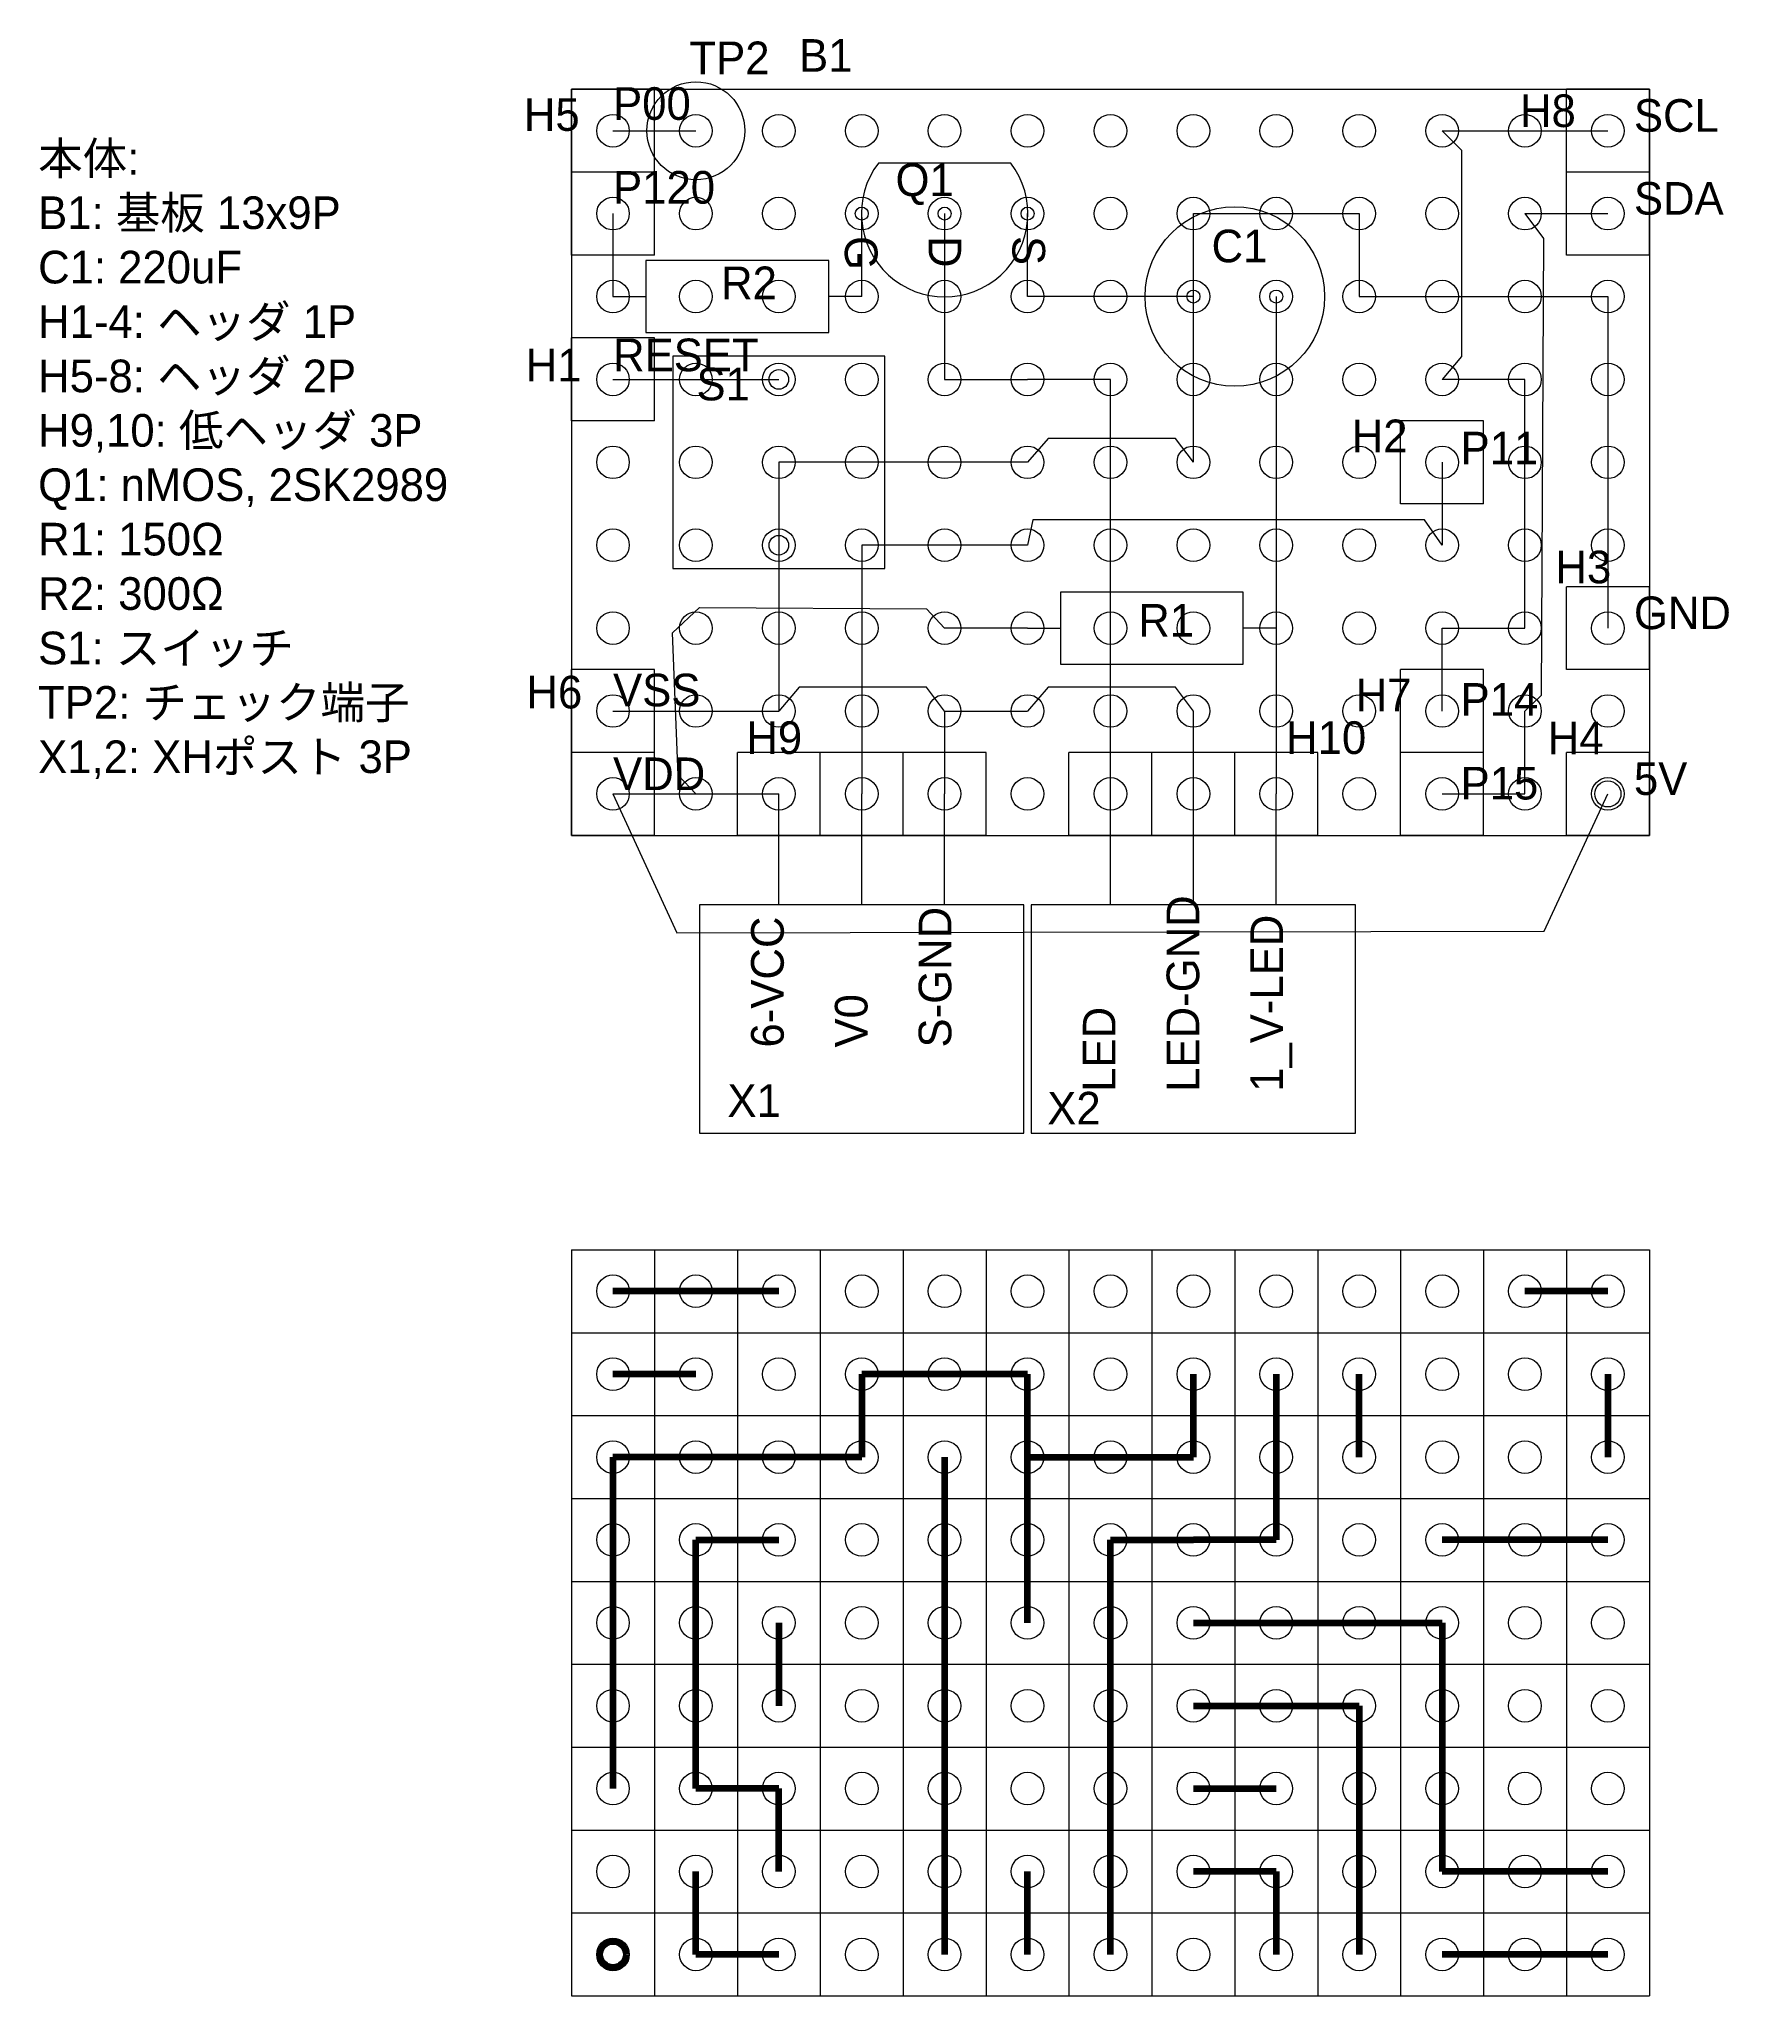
# Model space of a CAD drawing. Extents: x -32.8 to 18.9, y -47 to 13.
import ezdxf

# ---------------------------------------------------------------- set-up
doc = ezdxf.new("R2010")
doc.units = 0
doc.layers.get('0').update_dxf_attribs({"linetype": 'CONTINUOUS', "lineweight": 9})
for name, color, linetype, lineweight in [('0_GND', 7, 'CONTINUOUS', 15), ('5V line', 1, 'CONTINUOUS', 15), ('condenser', 5, 'CONTINUOUS', 15)]:
    doc.layers.add(name, color=color, linetype=linetype, lineweight=lineweight)
for name, color, linetype, lineweight, true_color in [('0_wire', 92, 'CONTINUOUS', 15, 0x00c800), ('micon', 216, 'CONTINUOUS', 15, 0x800080), ('resister', 134, 'CONTINUOUS', 15, 0x00b1b1), ('socket_header', 56, 'CONTINUOUS', 15, 0x808000), ('switch', 136, 'CONTINUOUS', 15, 0x008080), ('terminal', 16, 'CONTINUOUS', 15, 0x800000), ('universal_board', 253, 'CONTINUOUS', 15, 0xa0a0a4)]:
    doc.layers.add(name, color=color, linetype=linetype, lineweight=lineweight, true_color=true_color)
doc.styles.add('kst32b', font='kst32b')
doc.styles.add('unicode', font='unicode')

msp = doc.modelspace()

# ---------------------------------------------------------------- linework, layer by layer
at = {"layer": '0_GND'}
for p, q in [((-2.54, 5.08), (-2.54, 7.62)), ((2.54, 5.08), (2.54, 7.62)), ((2.54, 7.62), (7.62, 7.62)), ((7.62, 7.62), (7.62, 5.08)), ((2.54, 5.08), (-2.54, 5.08)), ((2.54, 0), (2.54, 5.08)), ((7.62, 5.08), (15.24, 5.08)), ((15.24, 5.08), (15.24, -5.08)), ((-10.16, 0), (-10.16, -2.54)), ((-2.54, 0), (-10.16, 0)), ((-10.16, -2.54), (-10.16, -7.62)), ((-15.24, -7.62), (-12.7, -7.62)), ((-12.7, -7.62), (-10.16, -7.62)), ((-5.08, -7.62), (-5.08, -10.16)), ((-5.08, -7.62), (-2.54, -7.62)), ((2.54, -10.16), (2.54, -7.62))]:
    msp.add_line(p, q, dxfattribs=at)
at = {"layer": '0_GND', "lineweight": 200}
for p, q in [((-2.54, -27.94), (-7.62, -27.94)), ((-7.62, -27.94), (-7.62, -30.48)), ((-2.54, -30.48), (-2.54, -27.94)), ((2.54, -30.48), (2.54, -27.94)), ((-7.62, -30.48), (-15.24, -30.48)), ((-15.24, -30.48), (-15.24, -40.64)), ((-2.54, -35.56), (-2.54, -30.48)), ((-2.54, -30.48), (2.54, -30.48)), ((2.54, -35.56), (10.16, -35.56)), ((10.16, -35.56), (10.16, -38.1)), ((10.16, -38.1), (10.16, -43.18)), ((-2.54, -45.72), (-2.54, -43.18)), ((5.08, -43.18), (2.54, -43.18)), ((5.08, -43.18), (5.08, -45.72)), ((12.7, -43.18), (10.16, -43.18)), ((15.24, -43.18), (12.7, -43.18))]:
    msp.add_line(p, q, dxfattribs=at)
at = {"layer": '0_wire'}
for p, q in [((-15.24, 10.16), (-12.7, 10.16)), ((10.16, 10.16), (12.7, 10.16)), ((12.7, 10.16), (15.24, 10.16)), ((-15.24, 7.62), (-15.24, 5.08)), ((-7.62, 5.08), (-7.62, 7.62)), ((-5.08, 7.62), (-5.08, 2.54)), ((12.7, 7.62), (15.24, 7.62)), ((5.08, 5.08), (5.08, -5.08)), ((-15.24, 2.54), (-10.16, 2.54)), ((-5.08, 2.54), (-2.54, 2.54)), ((0, 2.54), (-2.54, 2.54)), ((0, -5.08), (0, 2.54)), ((12.7, 2.54), (10.16, 2.54)), ((12.7, -5.08), (12.7, 2.54)), ((-5.08, -2.54), (-7.62, -2.54)), ((-7.62, -2.54), (-7.62, -10.16)), ((-2.54, -2.54), (-5.08, -2.54)), ((0, -10.16), (0, -5.08)), ((5.08, -5.08), (5.08, -10.16)), ((10.16, -7.62), (10.16, -5.08)), ((10.16, -5.08), (12.7, -5.08)), ((12.7, -10.16), (12.7, -7.62)), ((10.16, -10.16), (12.7, -10.16))]:
    msp.add_line(p, q, dxfattribs=at)
at = {"layer": '0_wire', "lineweight": 200}
for p, q in [((-12.7, -25.4), (-15.24, -25.4)), ((-10.16, -25.4), (-12.7, -25.4)), ((15.24, -25.4), (12.7, -25.4)), ((-12.7, -27.94), (-15.24, -27.94)), ((5.08, -27.94), (5.08, -33.02)), ((7.62, -30.48), (7.62, -27.94)), ((15.24, -27.94), (15.24, -30.48)), ((-5.08, -30.48), (-5.08, -40.64)), ((-12.7, -33.02), (-10.16, -33.02)), ((-12.7, -40.64), (-12.7, -33.02)), ((0, -40.64), (0, -33.02)), ((0, -33.02), (2.54, -33.02)), ((5.08, -33.02), (2.54, -33.02)), ((15.24, -33.02), (10.16, -33.02)), ((2.54, -38.1), (5.08, -38.1)), ((5.08, -38.1), (7.62, -38.1)), ((7.62, -38.1), (7.62, -45.72)), ((-10.16, -40.64), (-12.7, -40.64)), ((-10.16, -43.18), (-10.16, -40.64)), ((-5.08, -40.64), (-5.08, -45.72)), ((0, -45.72), (0, -40.64)), ((-12.7, -45.72), (-12.7, -43.18)), ((-10.16, -45.72), (-12.7, -45.72))]:
    msp.add_line(p, q, dxfattribs=at)
at = {"layer": '0_wire'}
msp.add_lwpolyline([(10.16, 0), (10.16, -2.54)], dxfattribs=at)
at = {"layer": '0_wire', "lineweight": 200}
msp.add_lwpolyline([(-10.16, -35.56), (-10.16, -38.1)], dxfattribs=at)
at = {"layer": '5V line'}
for p, q in [((-2.54, -5.08), (-5.08, -5.08)), ((-15.24, -10.16), (-10.16, -10.16))]:
    msp.add_line(p, q, dxfattribs=at)
at = {"layer": '5V line', "lineweight": 200}
for p, q in [((2.54, -40.64), (5.08, -40.64)), ((15.24, -45.72), (10.16, -45.72))]:
    msp.add_line(p, q, dxfattribs=at)
at = {"layer": '5V line'}
msp.add_circle((15.24, -10.16), 0.4, dxfattribs=at)
at = {"layer": '5V line', "lineweight": 200}
msp.add_circle((-15.24, -45.72), 0.4, dxfattribs=at)
at = {"layer": 'condenser'}
for centre, radius in [((3.81, 5.08), 2.75), ((2.54, 5.08), 0.2), ((5.08, 5.08), 0.2)]:
    msp.add_circle(centre, radius, dxfattribs=at)
at = {"layer": 'micon'}
msp.add_line((-3.055, 9.17), (-7.105, 9.17), dxfattribs=at)
for centre in [(-7.62, 7.62), (-5.08, 7.62), (-2.54, 7.62)]:
    msp.add_circle(centre, 0.2, dxfattribs=at)
msp.add_arc((-5.08, 7.62), 2.55, 142.566, 37.43371, dxfattribs=at)
at = {"layer": 'resister'}
for p, q in [((-8.63, 6.18), (-14.23, 6.18)), ((-14.23, 6.18), (-14.23, 3.98)), ((-8.63, 3.98), (-8.63, 6.18)), ((-15.24, 5.08), (-14.23, 5.08)), ((-7.62, 5.08), (-8.63, 5.08)), ((-14.23, 3.98), (-8.63, 3.98)), ((4.07, -3.98), (-1.53, -3.98)), ((-1.53, -3.98), (-1.53, -6.18)), ((4.07, -6.18), (4.07, -3.98)), ((-2.54, -5.08), (-1.53, -5.08)), ((5.08, -5.08), (4.07, -5.08)), ((-1.53, -6.18), (4.07, -6.18))]:
    msp.add_line(p, q, dxfattribs=at)
for points in [[(10.16, 10.16), (10.757, 9.562), (10.757, 3.247), (10.16, 2.54)], [(12.7, 7.62), (13.263, 6.856), (13.196, -7.145), (12.7, -7.62)], [(2.54, 0), (1.989, 0.735), (-1.912, 0.735), (-2.54, 0)], [(10.16, -2.54), (9.621, -1.765), (-2.375, -1.765), (-2.54, -2.54)], [(-12.7, -10.16), (-13.241, -9.584), (-13.414, -5.221), (-12.593, -4.444), (-5.639, -4.487), (-5.08, -5.08)], [(-5.08, -7.62), (-5.631, -6.885), (-9.532, -6.885), (-10.16, -7.62)], [(2.54, -7.62), (1.989, -6.885), (-1.912, -6.885), (-2.54, -7.62)], [(-15.24, -10.16), (-13.282, -14.414), (13.288, -14.365), (15.24, -10.16)]]:
    msp.add_lwpolyline(points, dxfattribs=at)
at = {"layer": 'socket_header'}
for p, q in [((-16.51, 8.89), (-16.51, 11.43)), ((-13.97, 11.43), (-16.51, 11.43)), ((-13.97, 8.89), (-13.97, 11.43)), ((13.97, 8.89), (13.97, 11.43)), ((16.51, 11.43), (13.97, 11.43)), ((16.51, 8.89), (16.51, 11.43)), ((-16.51, 6.35), (-16.51, 8.89)), ((-13.97, 8.89), (-16.51, 8.89)), ((-13.97, 8.89), (-16.51, 8.89)), ((-13.97, 6.35), (-13.97, 8.89)), ((13.97, 6.35), (13.97, 8.89)), ((16.51, 8.89), (13.97, 8.89)), ((16.51, 8.89), (13.97, 8.89)), ((16.51, 6.35), (16.51, 8.89)), ((-13.97, 6.35), (-16.51, 6.35)), ((16.51, 6.35), (13.97, 6.35)), ((-16.51, 1.27), (-16.51, 3.81)), ((-13.97, 3.81), (-16.51, 3.81)), ((-13.97, 1.27), (-13.97, 3.81)), ((-13.97, 1.27), (-16.51, 1.27)), ((8.89, -1.27), (8.89, 1.27)), ((11.43, 1.27), (8.89, 1.27)), ((11.43, -1.27), (11.43, 1.27)), ((11.43, -1.27), (8.89, -1.27)), ((13.97, -6.35), (13.97, -3.81)), ((16.51, -3.81), (13.97, -3.81)), ((16.51, -6.35), (16.51, -3.81)), ((-16.51, -8.89), (-16.51, -6.35)), ((-13.97, -6.35), (-16.51, -6.35)), ((-13.97, -8.89), (-13.97, -6.35)), ((8.89, -8.89), (8.89, -6.35)), ((11.43, -6.35), (8.89, -6.35)), ((11.43, -8.89), (11.43, -6.35)), ((16.51, -6.35), (13.97, -6.35)), ((-16.51, -11.43), (-16.51, -8.89)), ((-13.97, -8.89), (-16.51, -8.89)), ((-13.97, -8.89), (-16.51, -8.89)), ((-13.97, -11.43), (-13.97, -8.89)), ((-11.43, -11.43), (-11.43, -8.89)), ((-8.89, -8.89), (-11.43, -8.89)), ((-8.89, -11.43), (-8.89, -8.89)), ((-8.89, -11.43), (-8.89, -8.89)), ((-6.35, -8.89), (-8.89, -8.89)), ((-6.35, -11.43), (-6.35, -8.89)), ((-6.35, -11.43), (-6.35, -8.89)), ((-3.81, -8.89), (-6.35, -8.89)), ((-3.81, -11.43), (-3.81, -8.89)), ((-1.27, -11.43), (-1.27, -8.89)), ((1.27, -8.89), (-1.27, -8.89)), ((1.27, -11.43), (1.27, -8.89)), ((1.27, -11.43), (1.27, -8.89)), ((3.81, -8.89), (1.27, -8.89)), ((3.81, -11.43), (3.81, -8.89)), ((3.81, -11.43), (3.81, -8.89)), ((6.35, -8.89), (3.81, -8.89)), ((6.35, -11.43), (6.35, -8.89)), ((8.89, -11.43), (8.89, -8.89)), ((11.43, -8.89), (8.89, -8.89)), ((11.43, -8.89), (8.89, -8.89)), ((11.43, -11.43), (11.43, -8.89)), ((13.97, -11.43), (13.97, -8.89)), ((16.51, -8.89), (13.97, -8.89)), ((16.51, -11.43), (16.51, -8.89)), ((-13.97, -11.43), (-16.51, -11.43)), ((-8.89, -11.43), (-11.43, -11.43)), ((-6.35, -11.43), (-8.89, -11.43)), ((-3.81, -11.43), (-6.35, -11.43)), ((1.27, -11.43), (-1.27, -11.43)), ((3.81, -11.43), (1.27, -11.43)), ((6.35, -11.43), (3.81, -11.43)), ((11.43, -11.43), (8.89, -11.43)), ((16.51, -11.43), (13.97, -11.43))]:
    msp.add_line(p, q, dxfattribs=at)
at = {"layer": 'switch'}
for p, q in [((-6.91, 3.25), (-13.41, 3.25)), ((-13.41, 3.25), (-13.41, -3.25)), ((-6.91, -3.25), (-6.91, 3.25)), ((-13.41, -3.25), (-6.91, -3.25))]:
    msp.add_line(p, q, dxfattribs=at)
for centre in [(-10.16, 2.54), (-10.16, -2.54)]:
    msp.add_circle(centre, 0.3, dxfattribs=at)
at = {"layer": 'terminal'}
for p, q in [((-10.16, -13.56), (-10.16, -10.16)), ((-7.62, -13.56), (-7.62, -10.16)), ((-5.08, -13.56), (-5.08, -10.16)), ((0, -13.56), (0, -10.16)), ((2.54, -13.56), (2.54, -10.16)), ((5.08, -13.56), (5.08, -10.16)), ((-12.59, -13.56), (-12.59, -20.56)), ((-2.65, -13.56), (-12.59, -13.56)), ((-2.65, -20.56), (-2.65, -13.56)), ((-2.43, -13.56), (-2.43, -20.56)), ((7.51, -13.56), (-2.43, -13.56)), ((7.51, -20.56), (7.51, -13.56)), ((-12.59, -20.56), (-2.65, -20.56)), ((-2.43, -20.56), (7.51, -20.56))]:
    msp.add_line(p, q, dxfattribs=at)
msp.add_circle((-12.7, 10.16), 1.5, dxfattribs=at)
at = {"layer": 'universal_board'}
for p, q in [((-16.51, 11.43), (16.51, 11.43)), ((-16.51, 11.43), (-16.51, -11.43)), ((16.51, 11.43), (16.51, -11.43)), ((-16.51, -11.43), (16.51, -11.43)), ((-16.51, -24.13), (16.51, -24.13)), ((-16.51, -24.13), (-16.51, -46.99)), ((-13.97, -24.13), (-13.97, -46.99)), ((-11.43, -24.13), (-11.43, -46.99)), ((-8.89, -24.13), (-8.89, -46.99)), ((-6.35, -24.13), (-6.35, -46.99)), ((-3.81, -24.13), (-3.81, -46.99)), ((-1.27, -24.13), (-1.27, -46.99)), ((1.27, -24.13), (1.27, -46.99)), ((3.81, -24.13), (3.81, -46.99)), ((6.35, -24.13), (6.35, -46.99)), ((8.89, -24.13), (8.89, -46.99)), ((11.43, -24.13), (11.43, -46.99)), ((13.97, -24.13), (13.97, -46.99)), ((16.51, -24.13), (16.51, -46.99)), ((-16.51, -26.67), (16.51, -26.67)), ((-16.51, -29.21), (16.51, -29.21)), ((-16.51, -31.75), (16.51, -31.75)), ((-16.51, -34.29), (16.51, -34.29)), ((-16.51, -36.83), (16.51, -36.83)), ((-16.51, -39.37), (16.51, -39.37)), ((-16.51, -41.91), (16.51, -41.91)), ((-16.51, -44.45), (16.51, -44.45)), ((-16.51, -46.99), (16.51, -46.99))]:
    msp.add_line(p, q, dxfattribs=at)
for centre in [(-15.24, 10.16), (-12.7, 10.16), (-10.16, 10.16), (-7.62, 10.16), (-5.08, 10.16), (-2.54, 10.16), (0, 10.16), (2.54, 10.16), (5.08, 10.16), (7.62, 10.16), (10.16, 10.16), (12.7, 10.16), (15.24, 10.16), (-15.24, 7.62), (-12.7, 7.62), (-10.16, 7.62), (-7.62, 7.62), (-5.08, 7.62), (-2.54, 7.62), (0, 7.62), (2.54, 7.62), (5.08, 7.62), (7.62, 7.62), (10.16, 7.62), (12.7, 7.62), (15.24, 7.62), (-15.24, 5.08), (-12.7, 5.08), (-10.16, 5.08), (-7.62, 5.08), (-5.08, 5.08), (-2.54, 5.08), (0, 5.08), (2.54, 5.08), (5.08, 5.08), (7.62, 5.08), (10.16, 5.08), (12.7, 5.08), (15.24, 5.08), (-15.24, 2.54), (-12.7, 2.54), (-10.16, 2.54), (-7.62, 2.54), (-5.08, 2.54), (-2.54, 2.54), (0, 2.54), (2.54, 2.54), (5.08, 2.54), (7.62, 2.54), (10.16, 2.54), (12.7, 2.54), (15.24, 2.54), (-15.24, 0), (-12.7, 0), (-10.16, 0), (-7.62, 0), (-5.08, 0), (-2.54, 0), (0, 0), (2.54, 0), (5.08, 0), (7.62, 0), (10.16, 0), (12.7, 0), (15.24, 0), (-15.24, -2.54), (-12.7, -2.54), (-10.16, -2.54), (-7.62, -2.54), (-5.08, -2.54), (-2.54, -2.54), (0, -2.54), (2.54, -2.54), (5.08, -2.54), (7.62, -2.54), (10.16, -2.54), (12.7, -2.54), (15.24, -2.54), (-15.24, -5.08), (-12.7, -5.08), (-10.16, -5.08), (-7.62, -5.08), (-5.08, -5.08), (-2.54, -5.08), (0, -5.08), (2.54, -5.08), (5.08, -5.08), (7.62, -5.08), (10.16, -5.08), (12.7, -5.08), (15.24, -5.08), (-15.24, -7.62), (-12.7, -7.62), (-10.16, -7.62), (-7.62, -7.62), (-5.08, -7.62), (-2.54, -7.62), (0, -7.62), (2.54, -7.62), (5.08, -7.62), (7.62, -7.62), (10.16, -7.62), (12.7, -7.62), (15.24, -7.62), (-15.24, -10.16), (-15.24, -10.16), (-12.7, -10.16), (-12.7, -10.16), (-10.16, -10.16), (-10.16, -10.16), (-7.62, -10.16), (-7.62, -10.16), (-5.08, -10.16), (-5.08, -10.16), (-2.54, -10.16), (-2.54, -10.16), (0, -10.16), (0, -10.16), (2.54, -10.16), (2.54, -10.16), (5.08, -10.16), (5.08, -10.16), (7.62, -10.16), (7.62, -10.16), (10.16, -10.16), (10.16, -10.16), (12.7, -10.16), (12.7, -10.16), (15.24, -10.16), (15.24, -10.16), (-15.24, -25.4), (-12.7, -25.4), (-10.16, -25.4), (-7.62, -25.4), (-5.08, -25.4), (-2.54, -25.4), (0, -25.4), (2.54, -25.4), (5.08, -25.4), (7.62, -25.4), (10.16, -25.4), (12.7, -25.4), (15.24, -25.4), (-15.24, -27.94), (-12.7, -27.94), (-10.16, -27.94), (-7.62, -27.94), (-5.08, -27.94), (-2.54, -27.94), (0, -27.94), (2.54, -27.94), (5.08, -27.94), (7.62, -27.94), (10.16, -27.94), (12.7, -27.94), (15.24, -27.94), (-15.24, -30.48), (-12.7, -30.48), (-10.16, -30.48), (-7.62, -30.48), (-5.08, -30.48), (-2.54, -30.48), (0, -30.48), (2.54, -30.48), (5.08, -30.48), (7.62, -30.48), (10.16, -30.48), (12.7, -30.48), (15.24, -30.48), (-15.24, -33.02), (-12.7, -33.02), (-10.16, -33.02), (-7.62, -33.02), (-5.08, -33.02), (-2.54, -33.02), (0, -33.02), (2.54, -33.02), (5.08, -33.02), (7.62, -33.02), (10.16, -33.02), (12.7, -33.02), (15.24, -33.02), (-15.24, -35.56), (-12.7, -35.56), (-10.16, -35.56), (-7.62, -35.56), (-5.08, -35.56), (-2.54, -35.56), (0, -35.56), (2.54, -35.56), (5.08, -35.56), (7.62, -35.56), (10.16, -35.56), (12.7, -35.56), (15.24, -35.56), (-15.24, -38.1), (-12.7, -38.1), (-10.16, -38.1), (-7.62, -38.1), (-5.08, -38.1), (-2.54, -38.1), (0, -38.1), (2.54, -38.1), (5.08, -38.1), (7.62, -38.1), (10.16, -38.1), (12.7, -38.1), (15.24, -38.1), (-15.24, -40.64), (-12.7, -40.64), (-10.16, -40.64), (-7.62, -40.64), (-5.08, -40.64), (-2.54, -40.64), (0, -40.64), (2.54, -40.64), (5.08, -40.64), (7.62, -40.64), (10.16, -40.64), (12.7, -40.64), (15.24, -40.64), (-15.24, -43.18), (-12.7, -43.18), (-10.16, -43.18), (-7.62, -43.18), (-5.08, -43.18), (-2.54, -43.18), (0, -43.18), (2.54, -43.18), (5.08, -43.18), (7.62, -43.18), (10.16, -43.18), (12.7, -43.18), (15.24, -43.18), (-15.24, -45.72), (-15.24, -45.72), (-12.7, -45.72), (-12.7, -45.72), (-10.16, -45.72), (-10.16, -45.72), (-7.62, -45.72), (-7.62, -45.72), (-5.08, -45.72), (-5.08, -45.72), (-2.54, -45.72), (-2.54, -45.72), (0, -45.72), (0, -45.72), (2.54, -45.72), (2.54, -45.72), (5.08, -45.72), (5.08, -45.72), (7.62, -45.72), (7.62, -45.72), (10.16, -45.72), (10.16, -45.72), (12.7, -45.72), (12.7, -45.72), (15.24, -45.72), (15.24, -45.72)]:
    msp.add_circle(centre, 0.5, dxfattribs=at)

# ---------------------------------------------------------------- texts
at = {"insert": (-32.851, 0.054), "char_height": 1, "width": 12.28, "attachment_point": 4, "style": 'kst32b'}
msp.add_mtext('本体:\\PB1: 基板 13x9P\\PC1: 220uF\\PH1-4: ヘッダ 1P\\PH5-8: ヘッダ 2P\\PH9,10: 低ヘッダ 3P\\PQ1: nMOS, 2SK2989\\PR1: 150Ω\\PR2: 300Ω\\PS1: スイッチ\\PTP2: チェック端子\\PX1,2: XHポスト 3P', dxfattribs=at)
at = {"layer": 'condenser', "insert": (3.098, 6.622), "char_height": 1, "width": 1.20222, "attachment_point": 4, "line_spacing_factor": 1.54, "style": 'kst32b'}
msp.add_mtext('C1', dxfattribs=at)
at = {"layer": 'micon', "insert": (-6.584, 8.52), "char_height": 1, "width": 1.20222, "attachment_point": 4, "line_spacing_factor": 1.54, "style": 'kst32b'}
msp.add_mtext('Q1', dxfattribs=at)
at = {"layer": 'micon', "insert": (-5.077, 6.936), "char_height": 1, "width": 0.48667, "attachment_point": 4, "rotation": 270, "line_spacing_factor": 1.54, "style": 'kst32b'}
msp.add_mtext('S\\PD\\PG', dxfattribs=at)
at = {"layer": 'resister', "char_height": 1, "attachment_point": 4, "line_spacing_factor": 1.54, "style": 'kst32b'}
for s, insert, width in [('R2', (-11.928, 5.499), 1.30667), ('R1', (0.852, -4.841), 1.20222)]:
    msp.add_mtext(s, dxfattribs=dict(at, insert=insert, width=width))
at = {"layer": 'socket_header', "char_height": 1, "attachment_point": 4, "line_spacing_factor": 1.54, "style": 'kst32b'}
for s, insert, width in [('\\PP00\\PP120\\P\\PRESET\\P\\P\\P\\PVSS\\PVDD', (-15.237, 2.008), 3.73111), ('H5', (-17.97, 10.65), 1.16667), ('H8', (12.548, 10.766), 1.20222), ('SCL', (16.038, 10.621), 2.09111), ('SDA', (16.038, 8.081), 2.05556), ('H1', (-17.911, 2.979), 1.09778), ('H2', (7.393, 0.81), 1.20222), ('P11\\P\\P\\PP14\\PP15', (10.727, -4.704), 1.91778), ('H3', (13.632, -3.214), 1.16667), ('GND', (16.038, -4.619), 2.02111), ('H6', (-17.892, -7.048), 1.16667), ('H7', (7.513, -7.126), 1.20222), ('H9', (-11.154, -8.443), 1.16667), ('H10', (5.383, -8.443), 1.77778), ('H4', (13.4, -8.443), 1.20222), ('5V', (16.038, -9.699), 1.27111)]:
    msp.add_mtext(s, dxfattribs=dict(at, insert=insert, width=width))
at = {"layer": 'switch', "insert": (-11.865, 2.391), "char_height": 1, "width": 1.11231, "attachment_point": 5, "line_spacing_factor": 1.54, "style": 'unicode'}
msp.add_mtext('S1', dxfattribs=at)
at = {"layer": 'terminal', "char_height": 1, "attachment_point": 4, "line_spacing_factor": 1.54, "style": 'kst32b'}
for s, insert, width in [('TP2', (-12.896, 12.393), 2.12667), ('X1', (-11.734, -19.557), 1.20222), ('X2', (-1.936, -19.79), 1.30667)]:
    msp.add_mtext(s, dxfattribs=dict(at, insert=insert, width=width))
at = {"layer": 'terminal', "char_height": 1, "attachment_point": 4, "rotation": 90, "line_spacing_factor": 1.54, "style": 'kst32b'}
for s, insert, width in [('6-VCC\\PV0\\PS-GND', (-7.935, -17.931), 3.66111), ('LED\\PLED-GND\\P1_V-LED', (2.365, -19.287), 5.19556)]:
    msp.add_mtext(s, dxfattribs=dict(at, insert=insert, width=width))
at = {"layer": 'universal_board', "insert": (-9.539, 12.467), "char_height": 1, "width": 1.20222, "attachment_point": 4, "line_spacing_factor": 1.54, "style": 'kst32b'}
msp.add_mtext('B1', dxfattribs=at)

doc.saveas('drawing.dxf')
